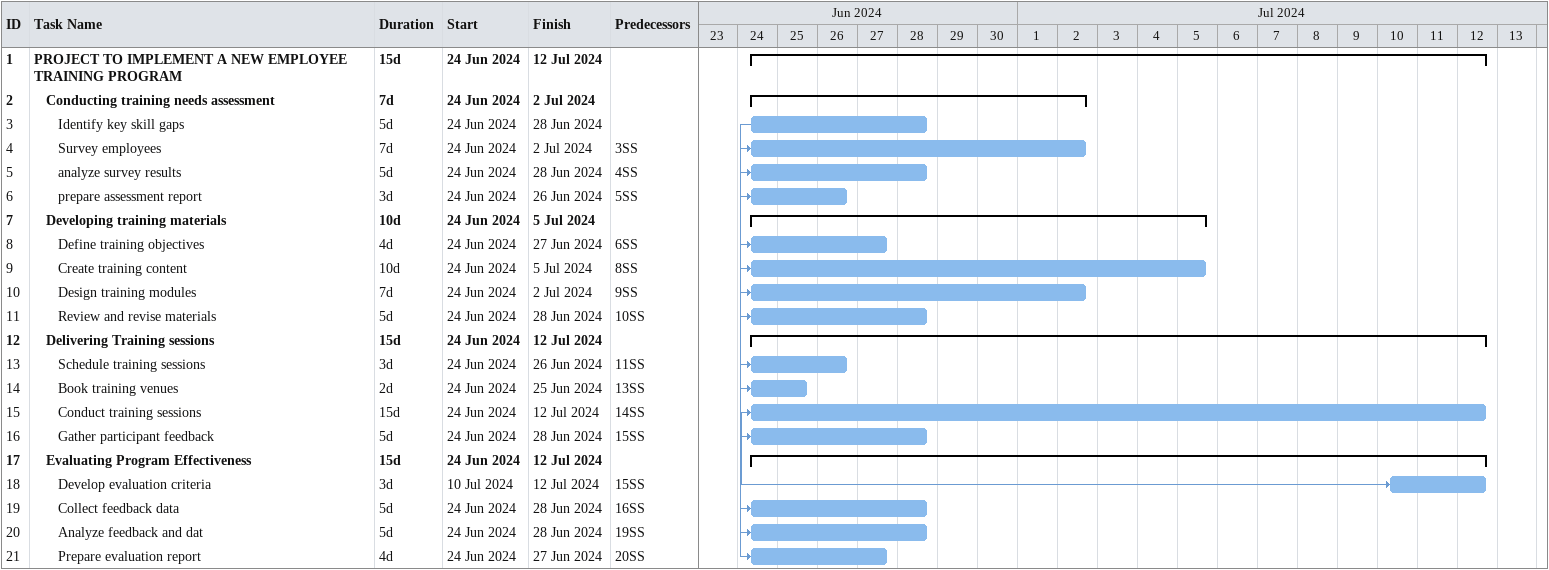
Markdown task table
| ID | Level | Task | Duration | Start | Finish | Predecessors |
|---|---|---|---|---|---|---|
| 1 | 1 | **PROJECT TO IMPLEMENT A NEW EMPLOYEE TRAINING PROGRAM** | 15d | 2024-06-24 | 2024-07-12 |  |
| 2 | 2 | **Conducting training needs assessment** | 7d | 2024-06-24 | 2024-07-02 |  |
| 3 | 3 | Identify key skill gaps | 5d | 2024-06-24 | 2024-06-28 |  |
| 4 | 3 | Survey employees | 7d | 2024-06-24 | 2024-07-02 | 3SS |
| 5 | 3 | analyze survey results | 5d | 2024-06-24 | 2024-06-28 | 4SS |
| 6 | 3 | prepare assessment report | 3d | 2024-06-24 | 2024-06-26 | 5SS |
| 7 | 2 | **Developing training materials** | 10d | 2024-06-24 | 2024-07-05 |  |
| 8 | 3 | Define training objectives | 4d | 2024-06-24 | 2024-06-27 | 6SS |
| 9 | 3 | Create training content | 10d | 2024-06-24 | 2024-07-05 | 8SS |
| 10 | 3 | Design training modules | 7d | 2024-06-24 | 2024-07-02 | 9SS |
| 11 | 3 | Review and revise materials | 5d | 2024-06-24 | 2024-06-28 | 10SS |
| 12 | 2 | **Delivering Training sessions** | 15d | 2024-06-24 | 2024-07-12 |  |
| 13 | 3 | Schedule training sessions | 3d | 2024-06-24 | 2024-06-26 | 11SS |
| 14 | 3 | Book training venues | 2d | 2024-06-24 | 2024-06-25 | 13SS |
| 15 | 3 | Conduct training sessions | 15d | 2024-06-24 | 2024-07-12 | 14SS |
| 16 | 3 | Gather participant feedback | 5d | 2024-06-24 | 2024-06-28 | 15SS |
| 17 | 2 | **Evaluating Program Effectiveness** | 15d | 2024-06-24 | 2024-07-12 |  |
| 18 | 3 | Develop evaluation criteria | 3d | 2024-07-10 | 2024-07-12 | 15SS |
| 19 | 3 | Collect feedback data | 5d | 2024-06-24 | 2024-06-28 | 16SS |
| 20 | 3 | Analyze feedback and dat | 5d | 2024-06-24 | 2024-06-28 | 19SS |
| 21 | 3 | Prepare evaluation report | 4d | 2024-06-24 | 2024-06-27 | 20SS |
